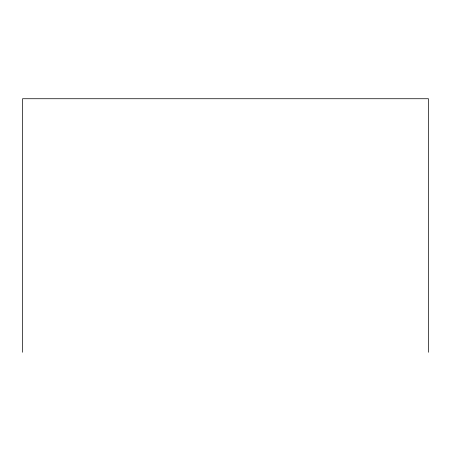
<?xml version="1.0" encoding="UTF-8"?>
<svg xmlns="http://www.w3.org/2000/svg" width="451" height="451" viewBox="0 0 451 451"><rect width="100%" height="100%" fill="white"/><g stroke="black" fill="none" stroke-linecap="round" stroke-linejoin="round"><path stroke-width="0.68" d="M428.45 352.27L428.45 98.73L22.55 98.73L22.55 352.27"/></g></svg>
